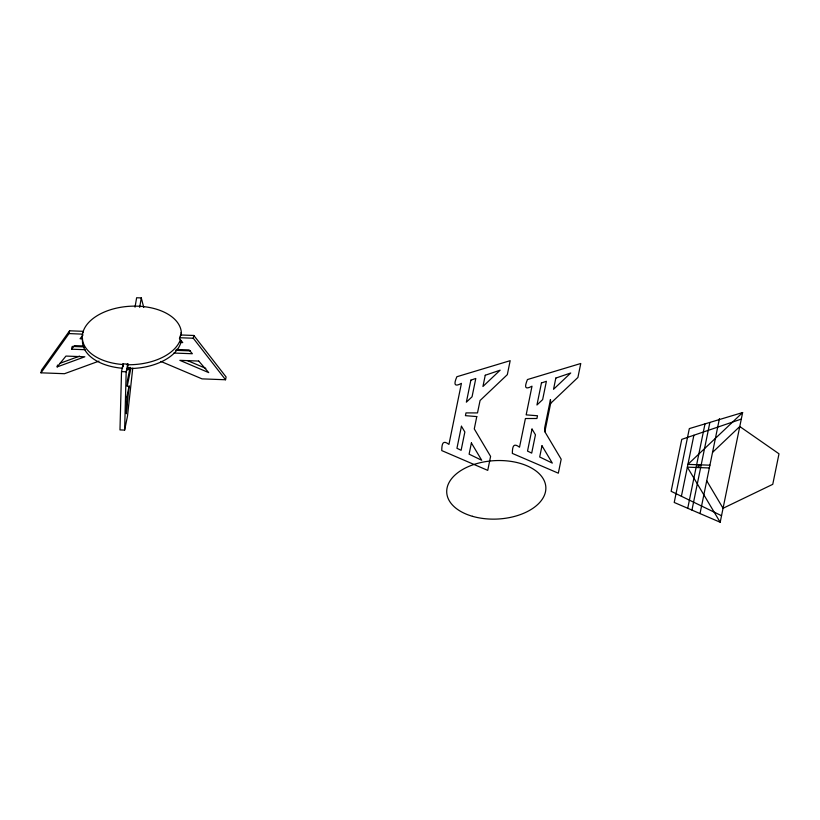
<?xml version="1.0" encoding="UTF-8"?>
<svg xmlns="http://www.w3.org/2000/svg" width="820" height="820" viewBox="0 0 820 820"><rect width="100%" height="100%" fill="white"/><g stroke="black" fill="none" stroke-linecap="round" stroke-linejoin="round"><path stroke-width="1.23" d="M123.143 363.752L121.524 371.614L119.976 429.916L124.63 430.09L127.489 416.119L132.768 368.047M124.63 430.09L126.177 371.788L127.797 363.926M123.195 366.786L123.225 363.793M98.943 361.138L64.503 373.705L41 372.823L41.564 370.056L69.587 330.798L82.687 331.3L83.414 332.551M57.144 366.909L65.959 356.075L84.829 356.782L57.144 366.909L57.523 365.064M41 372.823L69.023 333.566L69.587 330.798M85.106 349.709L71.555 349.197L71.924 347.362M135.023 307.162L136.632 297.752L141.286 297.926L139.677 307.336M128.248 367.657L127.735 370.148L127.858 363.916M130.134 367.329L127.387 380.787L127.202 386.343L130.944 368.026L128.627 367.934M180.215 342.504L182.747 342.596L179.416 338.629L180.882 334.98L193.848 335.472L226.105 376.985L225.541 379.752L202.038 378.871L160.935 361.456M225.541 379.752L193.284 338.229L193.848 335.472M544.859 431.73L550.671 403.327L550.466 399.545L544.654 427.948L544.859 431.73L561.188 459.22L558.328 473.191L512.346 453.409C512.397 446.223 513.535 442.595 519.521 447.218L525.415 418.528L536.915 418.507L537.489 415.75L526.163 414.869L532.006 386.179C524.718 390.125 524.349 387.153 527.455 379.547L580.765 363.496L577.905 377.466L550.671 403.327M681.399 496.274L693.884 435.235M687.734 508.277L704.985 423.95M697.892 467.533L698.455 464.766M698.794 467.564L699.357 464.807M691.947 510.091L709.853 422.556M700.024 513.566L719.437 418.63M720.196 522.248L742.633 412.552L689.323 428.604L674.224 502.465L720.196 522.248L687.355 467.144L709.32 467.964M71.555 349.197L74.466 345.62L83.414 345.948M712.539 452.384L739.773 426.523L779 453.808L772.758 484.333L723.055 508.277L706.727 480.786M742.633 412.552L687.918 464.376L709.894 465.196M60.014 363.301L79.622 356.126M741.3 419.092L681.758 439.366L671.139 491.303L721.538 515.708M180.882 334.98L180.154 336.19M180.246 337.748L193.284 338.229M69.023 333.566L82.4 334.14L82.943 335.165L80.063 338.742L82.594 338.834M176.3 349.443L189.082 349.925L192.382 353.738L173.901 353.051M72.119 346.44L84.439 346.901M175.695 350.335L190.486 350.888M123.102 363.906L127.756 364.08M121.524 371.614L126.177 371.788M187.349 360.523L205.82 368.375M141.286 297.926L143.715 307.387M122.344 364.48A49.62 29.233 -3 0 1 82.769 332.889A49.62 29.233 -3 0 1 136.632 306.147A49.62 29.233 -3 0 1 181.333 335.195M180.482 339.367A49.62 29.233 -3 0 1 127.008 364.715M181.23 341.069A49.62 29.233 -3 0 1 127.202 368.508M122.539 368.262A49.62 29.233 -3 0 1 82.502 339.459M180.923 332.746A49.62 29.233 -3 0 1 181.374 334.806M476.779 416.58L474.278 428.911L490.596 456.402L487.746 470.372L441.765 450.59C441.816 443.405 442.943 439.776 448.94 444.399L461.424 383.36C454.311 387.255 453.552 384.395 456.873 376.728L510.173 360.677L507.324 374.648L480.079 400.508L477.496 412.921L465.996 412.901L465.432 415.658L476.779 416.58M126.844 396.972L126.29 413.762L129.14 385.769L126.844 396.972M461.445 426.246L456.945 448.273L461.117 450.293L464.858 431.976L461.445 426.246M470.875 380.142L466.365 402.169L472.053 396.788L475.805 378.471L470.875 380.142M471.397 442.954L469.112 454.167L481.719 460.276L471.397 442.954M485.245 375.252L482.949 386.466L500.149 370.179L485.245 375.252M532.026 429.065L527.526 451.092L531.698 453.111L535.45 434.795L532.026 429.065M541.456 382.96L536.957 404.988L542.645 399.606L546.386 381.29L541.456 382.96M541.989 445.772L539.693 456.986L552.311 463.095L541.989 445.772M555.827 378.071L553.541 389.285L570.73 372.997L555.827 378.071M198.717 361.056L179.857 360.349L208.71 372.608L198.717 361.056M472.443 516.303A49.62 29.233 -3 0 0 545.853 487.5A49.62 29.233 -3 0 0 470.567 465.698A49.62 29.233 -3 0 0 472.443 516.303"/></g></svg>
